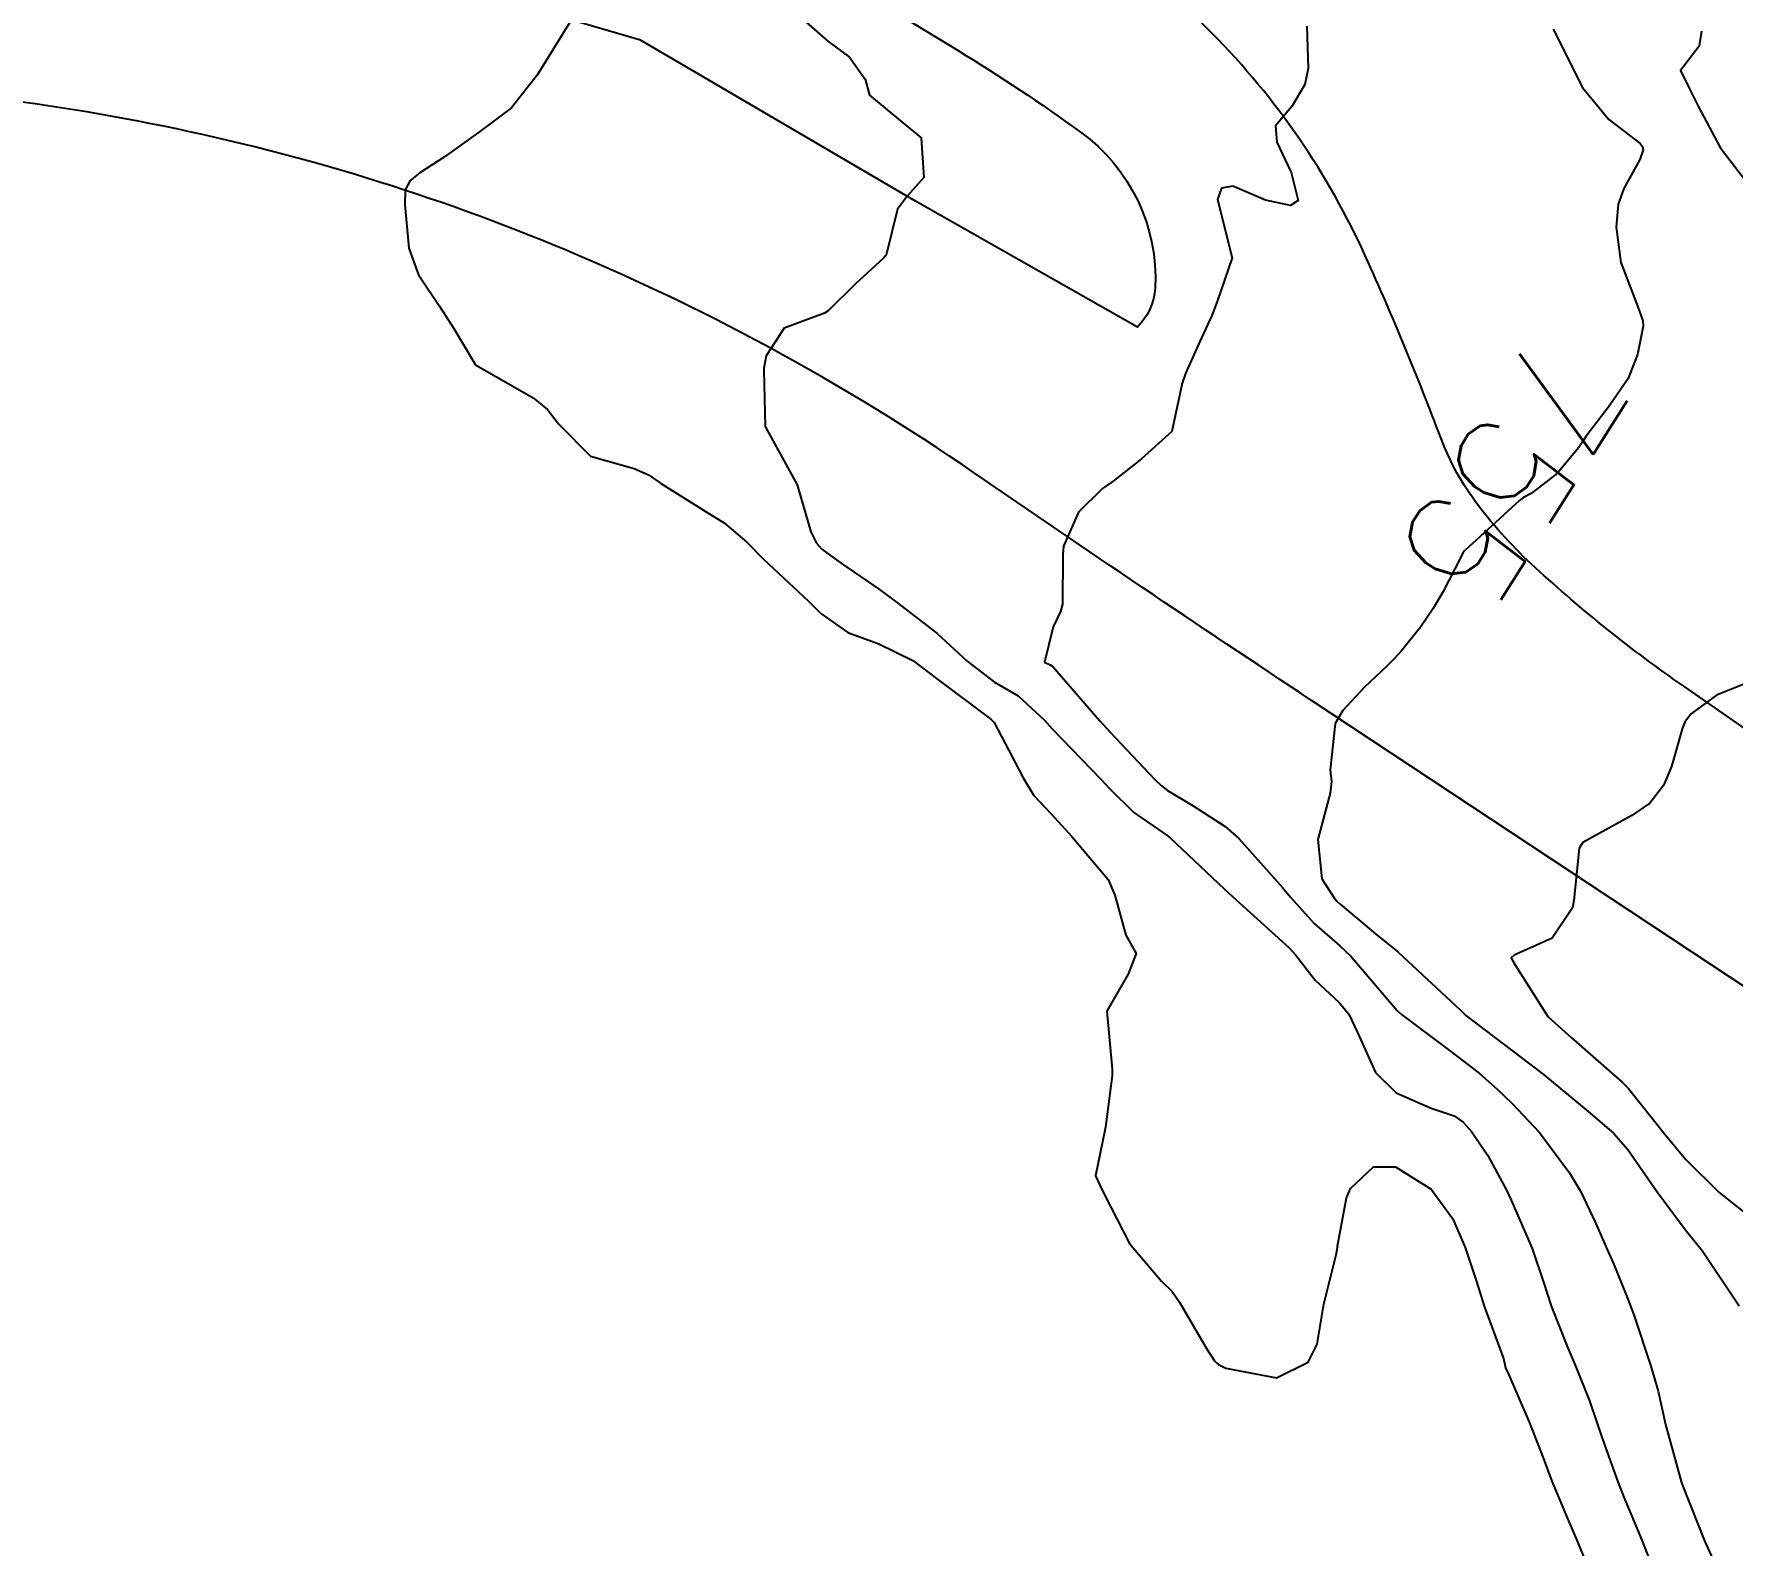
# Model space of a CAD drawing. Header units: metres. Extents: x 298520 to 308411, y 7433745 to 7450750.
# Drawn here: x 304340.6 to 304399, y 7439766.2 to 7439818.2 of the extents above; entities that cross this region are included whole.
import ezdxf
from ezdxf.enums import TextEntityAlignment as Align

# ---------------------------------------------------------------- set-up
doc = ezdxf.new("R2010")
doc.units = ezdxf.units.M
doc.header["$LTSCALE"] = 10
for name, color, linetype in [('Cotas', 45, 'Continuous'), ('Curvas de Nivel 1m', 11, 'Continuous'), ('Curvas de Nivel 5m', 15, 'Continuous'), ('Vias Primárias', 230, 'Continuous')]:
    doc.layers.add(name, color=color, linetype=linetype)
doc.styles.add('Style-STANDARD', font='STANDARD.shx')

msp = doc.modelspace()

# ---------------------------------------------------------------- linework, layer by layer
at = {"layer": 'Curvas de Nivel 1m', "flags": 128}
for points, elevation in [([(304359.109, 7439818.772), (304357.873, 7439816.79), (304356.998, 7439815.662), (304355.853, 7439814.81), (304354.684, 7439813.978), (304353.832, 7439813.427), (304353.507, 7439813.156), (304353.337, 7439812.837), (304353.318, 7439812.338), (304353.455, 7439810.835), (304353.789, 7439809.912), (304354.511, 7439808.829), (304355.011, 7439808.066), (304355.753, 7439806.81), (304357.742, 7439805.67), (304358.234, 7439805.278), (304358.61, 7439804.777), (304359.716, 7439803.665), (304361.213, 7439803.242), (304361.707, 7439803.025), (304362.126, 7439802.736), (304363.693, 7439801.745), (304364.333, 7439801.354), (304365.092, 7439800.699), (304365.674, 7439800.118), (304367.217, 7439798.674), (304367.649, 7439798.242), (304368.577, 7439797.591), (304369.639, 7439797.206), (304370.817, 7439796.628), (304371.627, 7439796.009), (304373.503, 7439794.601), (304373.611, 7439794.497), (304374.609, 7439792.585), (304374.98, 7439791.982), (304375.571, 7439791.34), (304376.284, 7439790.563), (304377.541, 7439789.083), (304377.768, 7439788.546), (304378.145, 7439787.167), (304378.504, 7439786.54), (304378.224, 7439785.824), (304377.493, 7439784.55), (304377.676, 7439782.548), (304377.677, 7439782.332), (304377.443, 7439780.55), (304377.098, 7439778.882), (304377.25, 7439778.552), (304377.418, 7439778.204), (304378.278, 7439776.541), (304379.38, 7439775.248), (304379.744, 7439774.892), (304379.993, 7439774.521), (304380.927, 7439772.929), (304381.194, 7439772.502), (304381.272, 7439772.43), (304381.342, 7439772.381), (304381.59, 7439772.248), (304383.337, 7439771.919), (304384.421, 7439772.464), (304384.733, 7439773.078), (304384.965, 7439774.456), (304385.39, 7439776.161), (304385.433, 7439776.409), (304385.437, 7439776.45), (304385.745, 7439778.12), (304385.88, 7439778.445), (304386.676, 7439779.192), (304387.43, 7439779.184), (304388.656, 7439778.418), (304389.408, 7439777.398), (304389.825, 7439776.404), (304390.215, 7439775.232), (304390.487, 7439774.393), (304391.148, 7439772.58), (304391.196, 7439772.382), (304391.222, 7439772.262), (304391.339, 7439772.027), (304392.048, 7439770.373), (304392.517, 7439769.162), (304392.818, 7439768.365), (304393.286, 7439767.234), (304393.659, 7439766.354), (304394.129, 7439765.214)], 758), ([(304367.06, 7439818.678), (304367.886, 7439817.956), (304368.634, 7439817.412), (304369.171, 7439816.651), (304369.324, 7439816.105), (304369.863, 7439815.648), (304371.104, 7439814.627), (304371.191, 7439813.268), (304370.626, 7439812.632), (304370.279, 7439812.175), (304369.908, 7439810.639), (304369.875, 7439810.566), (304369.801, 7439810.488), (304368.837, 7439809.605), (304367.898, 7439808.668), (304367.772, 7439808.596), (304366.378, 7439808.073), (304365.757, 7439807.116), (304365.683, 7439806.691), (304365.68, 7439806.619), (304365.733, 7439804.69), (304366.83, 7439802.679), (304367.3, 7439801.06), (304367.491, 7439800.672), (304367.68, 7439800.467), (304368.36, 7439799.972), (304369.659, 7439799.077), (304370.253, 7439798.634), (304371.642, 7439797.566), (304372.68, 7439796.61), (304373.626, 7439795.885), (304374.438, 7439795.405), (304375.349, 7439794.574), (304375.608, 7439794.273), (304377.275, 7439792.553), (304377.58, 7439792.218), (304378.422, 7439791.388), (304379.564, 7439790.597), (304379.669, 7439790.519), (304381.537, 7439788.761), (304381.819, 7439788.497), (304383.518, 7439786.964), (304383.77, 7439786.73), (304383.995, 7439786.473), (304384.661, 7439785.62), (304385.497, 7439784.844), (304385.826, 7439784.447), (304386.118, 7439783.81), (304386.746, 7439782.437), (304387.456, 7439781.733), (304388.665, 7439781.204), (304389.448, 7439780.941), (304389.761, 7439780.72), (304390.053, 7439780.401), (304390.616, 7439779.573), (304391.248, 7439778.383), (304391.418, 7439778.034), (304392.137, 7439776.373), (304392.532, 7439775.218), (304392.801, 7439774.366), (304393.352, 7439772.977), (304393.618, 7439772.356), (304394.108, 7439771.126), (304394.38, 7439770.344), (304394.616, 7439769.64), (304395.087, 7439768.333), (304395.295, 7439767.812), (304395.911, 7439766.324), (304396.34, 7439765.241)], 757), ([(304384.375, 7439818.473), (304384.427, 7439817.021), (304384.314, 7439816.473), (304383.865, 7439815.714), (304383.296, 7439815.049), (304383.34, 7439814.485), (304383.837, 7439813.434), (304384.076, 7439812.476), (304383.821, 7439812.302), (304382.956, 7439812.489), (304381.83, 7439812.96), (304381.439, 7439812.893), (304381.305, 7439812.505), (304381.803, 7439810.5), (304381.291, 7439808.994), (304381.106, 7439808.507), (304380.681, 7439807.594), (304380.195, 7439806.516), (304380.088, 7439806.179), (304379.733, 7439804.52), (304378.682, 7439803.572), (304377.707, 7439802.806), (304377.557, 7439802.7), (304377.347, 7439802.554), (304376.518, 7439801.739), (304376.001, 7439800.567), (304375.972, 7439800.274), (304375.968, 7439798.567), (304375.899, 7439798.319), (304375.645, 7439797.786), (304375.341, 7439796.574), (304375.54, 7439796.48), (304375.631, 7439796.418), (304377.248, 7439794.554), (304377.607, 7439794.163), (304379.145, 7439792.527), (304379.369, 7439792.311), (304379.579, 7439792.154), (304380.464, 7439791.621), (304381.567, 7439790.913), (304382.033, 7439790.495), (304383.538, 7439788.809), (304383.817, 7439788.476), (304384.633, 7439787.572), (304385.516, 7439786.802), (304385.892, 7439786.446), (304387.494, 7439784.567), (304387.636, 7439784.429), (304389.473, 7439783.055), (304390.327, 7439782.397), (304390.931, 7439781.861), (304391.453, 7439781.364), (304392.393, 7439780.37), (304393.422, 7439778.983), (304393.801, 7439778.354), (304394.314, 7439777.258), (304394.723, 7439776.34), (304394.928, 7439775.876), (304395.377, 7439774.777), (304395.549, 7439774.328), (304395.646, 7439774.05), (304396.227, 7439772.321), (304396.471, 7439771.456), (304396.727, 7439770.316), (304397.271, 7439768.343), (304397.282, 7439768.31), (304397.302, 7439768.248), (304398.065, 7439766.302), (304398.744, 7439764.809)], 756), ([(304397.969, 7439818.309), (304397.888, 7439817.793), (304397.243, 7439816.953), (304397.552, 7439816.313), (304397.867, 7439815.698), (304398.608, 7439814.302), (304399.829, 7439812.709)], 754), ([(304399.629, 7439795.898), (304398.489, 7439795.437), (304397.618, 7439794.805), (304397.403, 7439794.524), (304397.313, 7439794.313), (304396.93, 7439792.979), (304396.659, 7439792.319), (304396.19, 7439791.71), (304395.573, 7439791.291), (304393.877, 7439790.355), (304393.755, 7439790.162), (304393.577, 7439788.359), (304393.53, 7439788.106), (304392.823, 7439787.064), (304391.514, 7439786.483), (304391.413, 7439786.382), (304391.447, 7439786.315), (304391.511, 7439786.209), (304392.68, 7439784.368), (304393.482, 7439783.647), (304394.969, 7439782.337), (304395.234, 7439782.107), (304395.458, 7439781.882), (304396.702, 7439780.317), (304397.43, 7439779.441), (304398.573, 7439778.298), (304399.407, 7439777.653)], 754)]:
    msp.add_lwpolyline(points, dxfattribs=dict(at, elevation=elevation))
at = {"layer": 'Curvas de Nivel 5m', "elevation": 755, "flags": 128}
msp.add_lwpolyline([(304392.857, 7439818.37), (304393.873, 7439816.36), (304394.781, 7439815.266), (304395.854, 7439814.436), (304395.936, 7439814.329), (304395.964, 7439814.216), (304395.846, 7439813.889), (304395.288, 7439812.881), (304395.103, 7439812.341), (304395.027, 7439811.554), (304395.188, 7439810.339), (304395.78, 7439808.811), (304395.951, 7439808.328), (304395.956, 7439808.143), (304395.761, 7439807.164), (304395.447, 7439806.335), (304394.787, 7439805.388), (304393.999, 7439804.356), (304393.89, 7439804.198), (304393.727, 7439803.949), (304393.005, 7439803.076), (304392.099, 7439802.376), (304391.84, 7439802.24), (304391.701, 7439802.143), (304389.804, 7439800.408), (304389.752, 7439800.339), (304389.68, 7439800.192), (304389.069, 7439799.009), (304388.731, 7439798.419), (304388.291, 7439797.779), (304387.638, 7439796.96), (304387.388, 7439796.68), (304387.132, 7439796.435), (304386.362, 7439795.706), (304385.618, 7439794.909), (304385.355, 7439794.454), (304385.185, 7439792.86), (304385.226, 7439792.455), (304385.181, 7439792.058), (304384.754, 7439790.462), (304384.9, 7439789.102), (304385.314, 7439788.453), (304385.415, 7439788.335), (304385.531, 7439788.233), (304386.747, 7439787.211), (304387.514, 7439786.587), (304387.687, 7439786.428), (304389.496, 7439784.739), (304389.665, 7439784.578), (304389.855, 7439784.405), (304391.475, 7439783.169), (304392.528, 7439782.369), (304393.455, 7439781.597), (304394.135, 7439781.035), (304394.947, 7439780.337), (304395.435, 7439779.787), (304396.436, 7439778.32), (304397.4, 7439777.026), (304397.986, 7439776.304), (304399.261, 7439774.404)], dxfattribs=at)
at = {"layer": 'Vias Primárias'}
for points in [[(304461.878, 7439749.95), (304460.331, 7439751.751), (304456.394, 7439755.83), (304450.836, 7439759.956), (304439.092, 7439768.164), (304412.534, 7439785.187), (304397.355, 7439795.74, -0.033321), (304392.246, 7439799.823, -0.044989), (304390.26, 7439801.997, -0.072542), (304388.998, 7439804.278, 0.015985), (304386.413, 7439810.522, 0.088918), (304381.12, 7439818.228, 0.067943), (304377.453, 7439821.05, -0.037321), (304370.953, 7439825.448, 0.035074), (304359.944, 7439832.968, -0.028868), (304346.831, 7439841.69), (304308.147, 7439867.384), (304296.299, 7439875.98, 0.032807), (304289.627, 7439880.182, 0.091079), (304284.985, 7439881.694, 0.043515), (304278.493, 7439881.994, 0.09368), (304274.345, 7439881.034, 0.10832), (304267.032, 7439875.699, -0.21439)], [(304289.888, 7439873.144, 0.045727), (304296.365, 7439868.445), (304327.607, 7439847.478), (304357.259, 7439827.672), (304368.64, 7439819.915), (304372.373, 7439817.634, -0.019518), (304376.589, 7439814.827, -0.254576), (304379.155, 7439809.457, -0.189333), (304378.544, 7439808.114), (304370.906, 7439812.447), (304361.435, 7439818), (304355.568, 7439819.713), (304340.153, 7439823.264), (304329.88, 7439824.059), (304324.32, 7439823.693), (304317.163, 7439822.348), (304312.088, 7439821.06), (304304.511, 7439818.375), (304289.225, 7439810.916)], [(304451.483, 7439749.95), (304445.667, 7439754.509), (304424.297, 7439768.96), (304384.543, 7439795.253, -0.004602), (304372.936, 7439803.084, 0.05332), (304358.395, 7439810.956, 0.097274), (304330.236, 7439816.539, 0.080796), (304314.2, 7439813.961, 0.043313), (304295.433, 7439805.865, -0.013075), (304282.923, 7439799.546), (304259.868, 7439788.395, 0.000674), (304252.865, 7439784.996, -0.038331), (304245.658, 7439782.146, -0.01595), (304237.504, 7439779.907, -0.03173), (304225.8, 7439777.865, 0.01135), (304215.064, 7439776.44, -0.019052), (304201.114, 7439774.806), (304187.294, 7439773.098), (304171.184, 7439771.736), (304160.992, 7439770.651), (304153.579, 7439768.744), (304143.246, 7439765.413), (304123.055, 7439757.868), (304106.091, 7439751.882)]]:
    msp.add_lwpolyline(points, format="xyb", dxfattribs=at)

# ---------------------------------------------------------------- texts
at = {"layer": 'Cotas', "style": 'Style-STANDARD'}
msp.add_text('755', height=4, rotation=237.57892, dxfattribs=at).set_placement((304391.459, 7439803.086, 755), align=Align.MIDDLE_CENTER)

doc.saveas('drawing.dxf')
